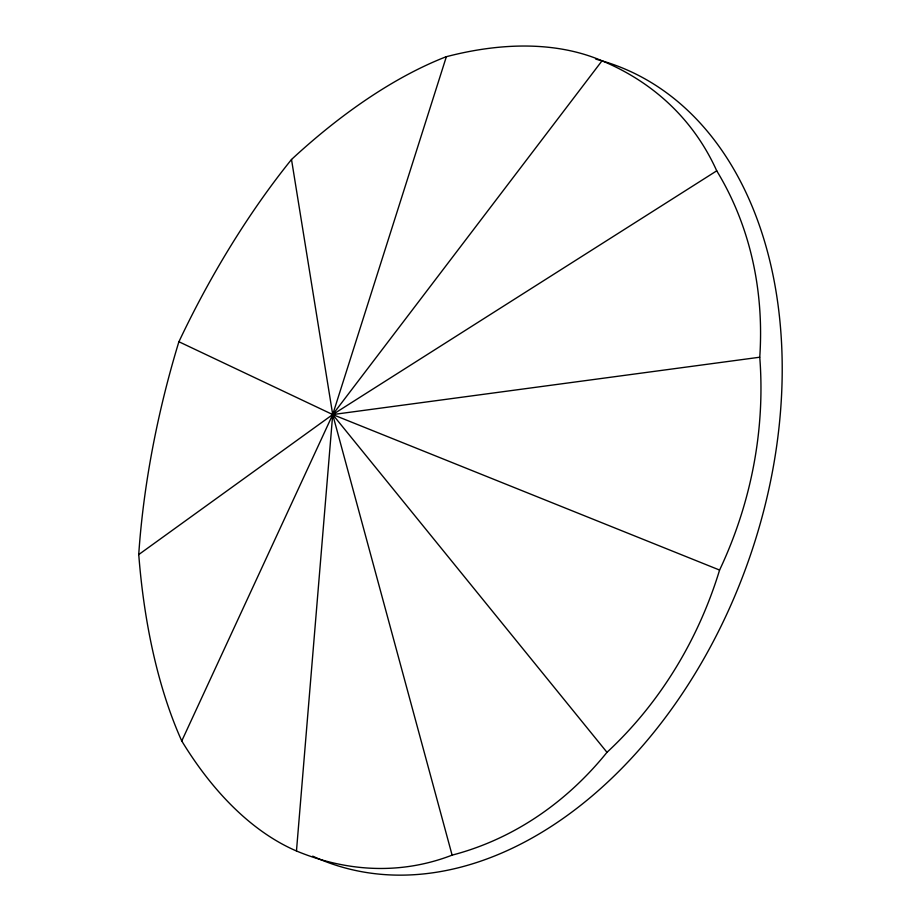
<?xml version="1.0" encoding="UTF-8"?>
<svg xmlns="http://www.w3.org/2000/svg" width="921" height="921" viewBox="0 0 921 921"><rect width="100%" height="100%" fill="white"/><g stroke="black" fill="none" stroke-linecap="round" stroke-linejoin="round"><path stroke-width="1.38" d="M296.47 850.946L332.711 414.565L446.363 56.699A396.778 233.151 -44.6 0 1 602.012 60.809A396.778 286.788 -40.5 0 1 716.722 170.822L332.711 414.565L138.749 554.557A396.916 179.722 -86.4 0 0 181.759 740.979A396.778 225.012 84.7 0 0 296.47 850.992A396.778 278.649 79.8 0 0 452.107 855.137A396.916 326.299 81.7 0 0 606.985 752.319A396.778 354.896 -84.4 0 0 719.589 570.053A396.778 357.072 -60 0 0 759.756 357.221A396.916 332.262 -43.8 0 0 716.722 170.811M181.771 740.945L332.711 414.565L601.989 60.844M759.71 357.221L332.711 414.565L178.916 341.749A396.778 156.904 -63.7 0 1 291.508 159.483A396.916 185.685 -52.9 0 1 446.374 56.653M719.543 570.041L332.711 414.565L291.508 159.506M606.951 752.273L332.711 414.565L452.096 855.091M138.726 554.58A396.778 154.728 -75.4 0 1 178.893 341.737M595.795 59.163A423.741 293.166 -70.5 0 1 747.979 562.155A423.741 293.166 -70.5 0 1 312.703 856.15"/></g></svg>
